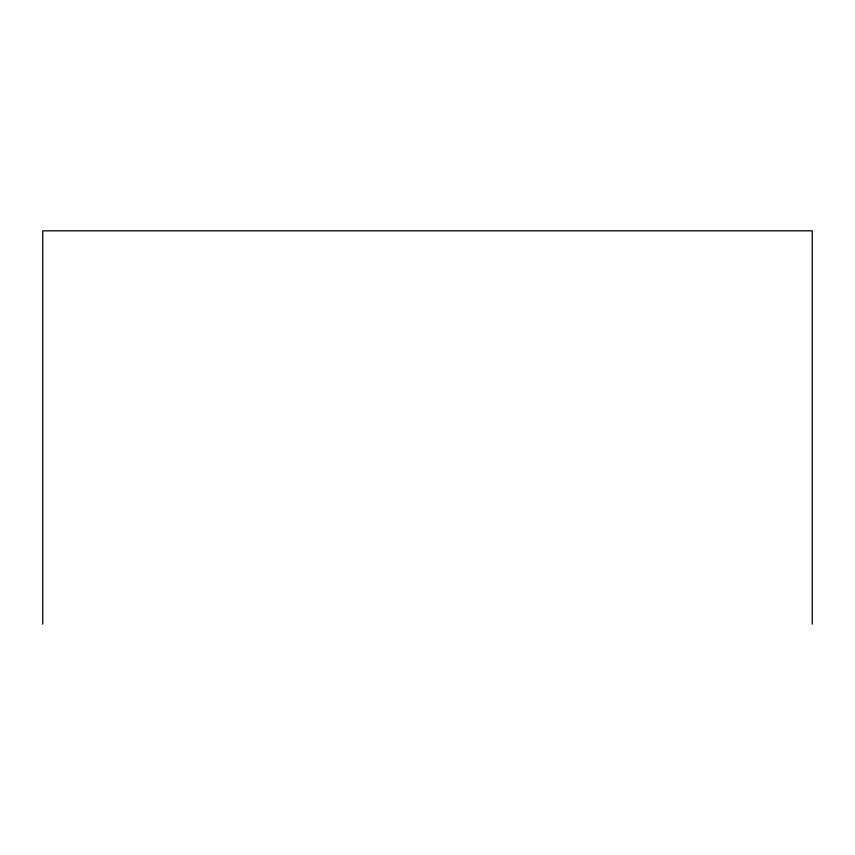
<?xml version="1.0" encoding="UTF-8"?>
<svg xmlns="http://www.w3.org/2000/svg" width="855" height="855" viewBox="0 0 855 855"><rect width="100%" height="100%" fill="white"/><g stroke="black" fill="none" stroke-linecap="round" stroke-linejoin="round"><path stroke-width="1.28" d="M812.25 624.182L812.25 230.818L42.75 230.818L42.75 624.182"/></g></svg>
